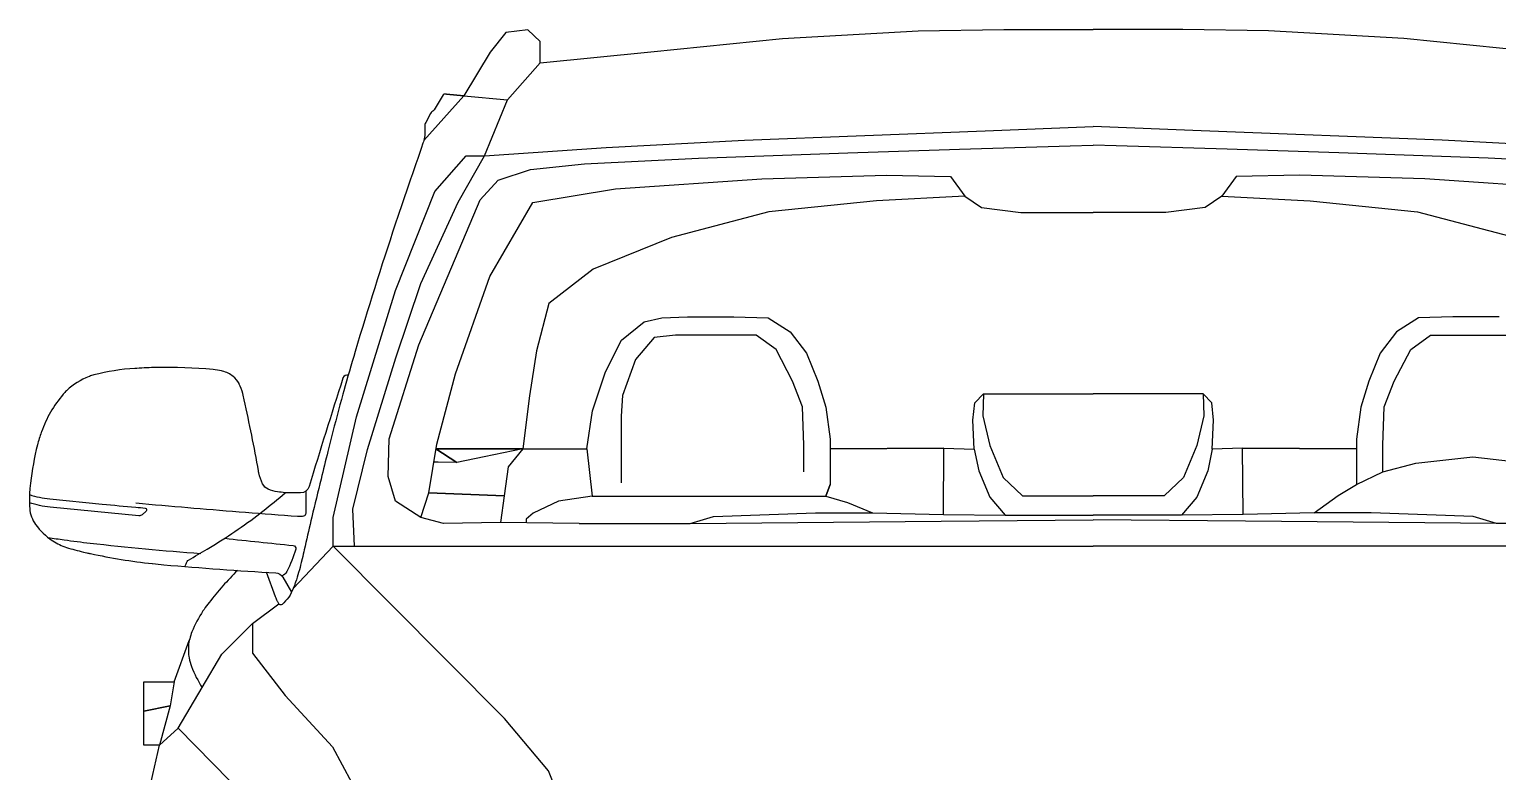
# Model space of a CAD drawing. Header units: millimetres. Extents: x -736 to -723.1, y -2314.2 to -2307.3.
# Drawn here: x -730.475 to -729.025, y -2309.158 to -2308.425 of the extents above; entities that cross this region are included whole.
import ezdxf

# ---------------------------------------------------------------- set-up
doc = ezdxf.new("R2010")
doc.units = ezdxf.units.MM
doc.layers.add('DwgFree.com-Lineas perimetro', color=250, linetype='Continuous')

msp = doc.modelspace()

# ---------------------------------------------------------------- linework, layer by layer
at = {"layer": 'DwgFree.com-Lineas perimetro', "color": 18, "true_color": 0x000000}
for p, q in [((-729.8903, -2308.7322), (-729.868, -2308.7141)), ((-729.868, -2308.7141), (-729.8505, -2308.7099)), ((-729.8505, -2308.7099), (-729.8251, -2308.7089)), ((-729.8251, -2308.7089), (-729.7793, -2308.7089)), ((-729.7793, -2308.7089), (-729.7455, -2308.7099)), ((-729.7455, -2308.7099), (-729.7238, -2308.7239)), ((-729.906, -2308.7633), (-729.8903, -2308.7322)), ((-729.8581, -2308.7294), (-729.8763, -2308.7511)), ((-729.8369, -2308.727), (-729.8581, -2308.7294)), ((-729.7751, -2308.727), (-729.8369, -2308.727)), ((-729.7573, -2308.727), (-729.7751, -2308.727)), ((-729.7377, -2308.7413), (-729.7573, -2308.727)), ((-729.7238, -2308.7239), (-729.7077, -2308.7448)), ((-729.8763, -2308.7511), (-729.8892, -2308.7867)), ((-729.7213, -2308.7724), (-729.7377, -2308.7413)), ((-729.7077, -2308.7448), (-729.6966, -2308.7727)), ((-729.9189, -2308.8017), (-729.906, -2308.7633)), ((-729.7116, -2308.7978), (-729.7213, -2308.7724)), ((-729.6966, -2308.7727), (-729.6885, -2308.7982)), ((-729.8892, -2308.7867), (-729.8906, -2308.8072)), ((-729.9245, -2308.8394), (-729.9189, -2308.8017)), ((-729.8906, -2308.8072), (-729.8906, -2308.855)), ((-729.7102, -2308.8358), (-729.7116, -2308.7978)), ((-729.6885, -2308.7982), (-729.6843, -2308.8299)), ((-729.7102, -2308.862), (-729.7102, -2308.8358)), ((-729.6843, -2308.8299), (-729.6843, -2308.8393)), ((-729.9876, -2308.8393), (-729.9245, -2308.8394)), ((-729.6843, -2308.8393), (-729.6843, -2308.8746)), ((-729.8906, -2308.855), (-729.8906, -2308.873)), ((-729.8226, -2308.9132), (-729.7995, -2308.906)), ((-729.7995, -2308.906), (-729.6987, -2308.9025)), ((-729.6987, -2308.9025), (-729.6425, -2308.9025)), ((-729.9319, -2308.9132), (-729.8226, -2308.9132))]:
    msp.add_line(p, q, dxfattribs=at)
for points in [[(-729.9417, -2309.2095), (-729.9622, -2309.1572), (-730.0056, -2309.1056), (-730.175, -2308.9353), (-730.2143, -2308.9772), (-730.175, -2308.9353), (-730.175, -2308.907), (-730.1517, -2308.8079), (-730.1135, -2308.6829), (-730.0745, -2308.5854), (-730.0435, -2308.5501), (-730.0256, -2308.5501), (-730.0029, -2308.4949), (-729.9704, -2308.4584), (-729.9704, -2308.4372), (-729.9826, -2308.4259), (-730.0045, -2308.4283), (-730.0199, -2308.4478), (-730.0459, -2308.4908), (-730.0631, -2308.4891), (-730.0459, -2308.4908), (-730.0029, -2308.4949)], [(-729.9704, -2308.4584), (-729.8612, -2308.4474), (-729.7312, -2308.4344), (-729.5974, -2308.4266), (-729.5129, -2308.4253), (-729.4245, -2308.4253)], [(-728.8786, -2308.4584), (-728.9878, -2308.4474), (-729.1178, -2308.4344), (-729.2516, -2308.4266), (-729.336, -2308.4253), (-729.4245, -2308.4253)], [(-730.0854, -2308.535), (-730.0459, -2308.4908)], [(-730.0256, -2308.5501), (-729.9054, -2308.542), (-729.7689, -2308.5347), (-729.5311, -2308.5253), (-729.4245, -2308.5211)], [(-728.8234, -2308.5501), (-728.9436, -2308.542), (-729.0801, -2308.5347), (-729.3179, -2308.5253), (-729.4245, -2308.5211)], [(-729.9319, -2308.9132), (-730.0096, -2308.9121), (-730.0661, -2308.9132), (-730.0883, -2308.9071), (-730.1135, -2308.891), (-730.1206, -2308.8668), (-730.1196, -2308.8294), (-730.0903, -2308.7366), (-730.0298, -2308.5934), (-730.0119, -2308.5742), (-729.98, -2308.5636), (-729.9269, -2308.5579), (-729.8143, -2308.5523), (-729.6669, -2308.5473), (-729.5565, -2308.5436), (-729.4472, -2308.5402), (-729.4245, -2308.5395)], [(-728.9171, -2308.9132), (-728.8394, -2308.9121), (-728.7829, -2308.9132), (-728.7607, -2308.9071), (-728.7355, -2308.891), (-728.7284, -2308.8668), (-728.7294, -2308.8294), (-728.7587, -2308.7366), (-728.8192, -2308.5934), (-728.8371, -2308.5742), (-728.869, -2308.5636), (-728.9221, -2308.5579), (-729.0347, -2308.5523), (-729.1821, -2308.5473), (-729.2925, -2308.5436), (-729.4018, -2308.5402), (-729.4245, -2308.5395)], [(-730.175, -2308.9353), (-730.1537, -2308.9353), (-730.1556, -2308.8989), (-730.1411, -2308.8401), (-730.113, -2308.7496), (-730.0885, -2308.6763), (-730.0514, -2308.5957), (-730.0256, -2308.5501)], [(-730.0883, -2308.9071), (-730.0804, -2308.8829), (-730.0726, -2308.8347), (-730.0542, -2308.7654), (-730.0202, -2308.6691), (-729.9777, -2308.5961), (-729.8963, -2308.5827), (-729.7518, -2308.5728), (-729.6285, -2308.5692), (-729.5655, -2308.5706), (-729.5513, -2308.5898), (-729.535, -2308.6011), (-729.4961, -2308.606), (-729.4245, -2308.606)], [(-728.7607, -2308.9071), (-728.7686, -2308.8829), (-728.7763, -2308.8347), (-728.7948, -2308.7654), (-728.8288, -2308.6691), (-728.8713, -2308.5961), (-728.9527, -2308.5827), (-729.0972, -2308.5728), (-729.2205, -2308.5692), (-729.2835, -2308.5706), (-729.2977, -2308.5898), (-729.314, -2308.6011), (-729.3529, -2308.606), (-729.4245, -2308.606)], [(-729.5513, -2308.5898), (-729.6384, -2308.5947), (-729.7447, -2308.6053), (-729.841, -2308.6308), (-729.9182, -2308.662), (-729.9621, -2308.696), (-729.9742, -2308.7427), (-729.9811, -2308.7871), (-729.9876, -2308.8393), (-730.0734, -2308.8393), (-729.9876, -2308.8393), (-730.0021, -2308.8572), (-730.0061, -2308.8856), (-730.0804, -2308.8829), (-730.0061, -2308.8856), (-730.0096, -2308.9121)], [(-729.2977, -2308.5898), (-729.2105, -2308.5947), (-729.1043, -2308.6053), (-729.008, -2308.6308), (-728.9308, -2308.662), (-728.8868, -2308.696), (-728.8748, -2308.7427), (-728.8679, -2308.7871), (-728.8614, -2308.8393), (-728.7756, -2308.8393), (-728.8614, -2308.8393), (-728.8469, -2308.8572), (-728.8429, -2308.8856), (-728.7686, -2308.8829), (-728.8429, -2308.8856), (-728.8394, -2308.9121)], [(-729.0239, -2308.7089), (-729.0696, -2308.7089), (-729.1035, -2308.7099), (-729.1252, -2308.7239), (-729.1413, -2308.7448), (-729.1524, -2308.7727), (-729.1605, -2308.7982), (-729.1646, -2308.8299), (-729.1646, -2308.8393), (-729.1646, -2308.8746), (-729.1388, -2308.862), (-729.106, -2308.8536), (-729.0498, -2308.8474), (-729.0097, -2308.8519)], [(-728.9171, -2308.9132), (-729.0264, -2308.9132), (-729.0495, -2308.906), (-729.1503, -2308.9025), (-729.2065, -2308.9025), (-729.1828, -2308.8854), (-729.1646, -2308.8746), (-729.1388, -2308.862), (-729.1388, -2308.8358), (-729.1374, -2308.7978), (-729.1276, -2308.7724), (-729.1112, -2308.7413), (-729.0917, -2308.727), (-729.0739, -2308.727), (-729.0121, -2308.727)], [(-729.542, -2308.8397), (-729.5433, -2308.8111), (-729.5415, -2308.794), (-729.5328, -2308.7852), (-729.4369, -2308.7852), (-729.4245, -2308.7852)], [(-729.5328, -2308.7852), (-729.5336, -2308.8067), (-729.5266, -2308.8362), (-729.5134, -2308.8678), (-729.4945, -2308.8859), (-729.4245, -2308.8859)], [(-729.307, -2308.8397), (-729.3057, -2308.8111), (-729.3074, -2308.794), (-729.3162, -2308.7852), (-729.4121, -2308.7852), (-729.4245, -2308.7852)], [(-729.3162, -2308.7852), (-729.3154, -2308.8067), (-729.3224, -2308.8362), (-729.3356, -2308.8678), (-729.3545, -2308.8859), (-729.4245, -2308.8859)], [(-729.9876, -2308.8393), (-730.0258, -2308.8471), (-730.0528, -2308.8527), (-730.0734, -2308.8393), (-730.0528, -2308.8527), (-730.0713, -2308.8526), (-730.0755, -2308.8526)], [(-729.9245, -2308.8394), (-729.9193, -2308.886), (-729.9523, -2308.891), (-729.9776, -2308.9029), (-729.9845, -2308.9087), (-729.9845, -2308.9125)], [(-729.5723, -2308.9043), (-729.5719, -2308.8388), (-729.6843, -2308.8393), (-729.5719, -2308.8388), (-729.542, -2308.8397), (-729.5376, -2308.8612), (-729.5266, -2308.8872), (-729.5116, -2308.9048)], [(-729.2767, -2308.9043), (-729.2771, -2308.8388), (-729.1646, -2308.8393), (-729.2771, -2308.8388), (-729.307, -2308.8397), (-729.3114, -2308.8612), (-729.3224, -2308.8872), (-729.3373, -2308.9048)], [(-729.9193, -2308.886), (-729.6886, -2308.886), (-729.6843, -2308.8746), (-729.6886, -2308.886), (-729.6672, -2308.8922), (-729.6425, -2308.9025)], [(-729.8226, -2308.9132), (-729.5746, -2308.9109), (-729.4245, -2308.9096)], [(-729.6425, -2308.9025), (-729.5723, -2308.9043), (-729.5116, -2308.9048), (-729.4245, -2308.9048)], [(-729.2065, -2308.9025), (-729.2767, -2308.9043), (-729.3373, -2308.9048), (-729.4245, -2308.9048)], [(-729.0264, -2308.9132), (-729.2744, -2308.9109), (-729.4245, -2308.9096)], [(-730.1537, -2308.9353), (-729.8413, -2308.9353), (-729.5039, -2308.9353), (-729.4245, -2308.9353)], [(-728.6952, -2308.9353), (-729.0077, -2308.9353), (-729.345, -2308.9353), (-729.4245, -2308.9353)], [(-730.3278, -2309.115), (-730.3043, -2309.0751), (-730.2847, -2309.0419), (-730.2546, -2309.0119), (-730.2286, -2308.9923)], [(-730.2546, -2309.0119), (-730.2546, -2309.0409), (-730.2224, -2309.0828), (-730.1757, -2309.1335), (-730.1564, -2309.169), (-730.1564, -2309.1827)], [(-730.3319, -2309.0695), (-730.3169, -2309.0284)], [(-730.3631, -2309.4044), (-730.3646, -2309.2131), (-730.3528, -2309.1609), (-730.3463, -2309.1319), (-730.3619, -2309.1319), (-730.3619, -2309.0982), (-730.3619, -2309.0695), (-730.3319, -2309.0695), (-730.3358, -2309.093), (-730.3619, -2309.0982), (-730.3358, -2309.093), (-730.3463, -2309.1319), (-730.3278, -2309.115), (-730.2599, -2309.1846)]]:
    msp.add_lwpolyline(points, dxfattribs=at)
for points in [[(-730.0631, -2308.4891), (-730.0646, -2308.4891, 0.260625), (-730.0662, -2308.4899), (-730.0753, -2308.5047, -0.106299), (-730.0765, -2308.5059), (-730.0775, -2308.5066, 0.125273), (-730.0789, -2308.5082), (-730.0835, -2308.5172, 0.119588), (-730.0845, -2308.5212), (-730.0845, -2308.5284, -0.071053), (-730.0854, -2308.535, -0.010854), (-730.0863, -2308.5377, -0.001951), (-730.1002, -2308.5781, 0.003488), (-730.1107, -2308.6091), (-730.1136, -2308.6177, 0.007894), (-730.1532, -2308.7434, 0.00429), (-730.1644, -2308.7821), (-730.1653, -2308.7853, 0.005962), (-730.1765, -2308.8274), (-730.1801, -2308.8419, 0.002507), (-730.1869, -2308.8692, 0.000829), (-730.196, -2308.9067), (-730.1969, -2308.9104, 0.003937), (-730.2034, -2308.9389, -0.003227), (-730.2055, -2308.9478), (-730.2064, -2308.9516, -0.024881), (-730.212, -2308.971, -0.008257), (-730.2132, -2308.9743), (-730.2143, -2308.9772, -0.124599), (-730.2253, -2308.9929, -0.465594), (-730.2286, -2308.9923, -0.025072), (-730.2299, -2308.9899, -0.020713), (-730.2317, -2308.9856), (-730.2408, -2308.9612)], [(-730.1599, -2308.7665, 0.321013), (-730.1652, -2308.7693, 0.037959), (-730.1653, -2308.7697, 0.003674), (-730.1987, -2308.8767, -0.330359), (-730.2071, -2308.8829), (-730.2155, -2308.8829, -0.040806), (-730.2297, -2308.8818, -0.055708), (-730.2389, -2308.8792, -0.18707), (-730.2445, -2308.8739, -0.056059), (-730.2483, -2308.8631, -0.011569), (-730.2486, -2308.8612, 0.011811), (-730.2628, -2308.791, 0.002209), (-730.2642, -2308.7849), (-730.2642, -2308.7847, 0.056704), (-730.2676, -2308.7754), (-730.2677, -2308.775, 0.11333), (-730.2736, -2308.7679, 0.103589), (-730.2841, -2308.7627), (-730.285, -2308.7625, 0.040993), (-730.2935, -2308.761, 0.025305), (-730.3494, -2308.7591, 0.01097), (-730.3687, -2308.7599), (-730.3706, -2308.76, 0.04829), (-730.4111, -2308.7664, 0.028984), (-730.4156, -2308.7678), (-730.4159, -2308.7679, 0.096613), (-730.4379, -2308.7818), (-730.4381, -2308.782, 0.029628), (-730.4415, -2308.7855, 0.08818), (-730.4629, -2308.8227), (-730.463, -2308.8231, 0.024889), (-730.4668, -2308.8354, 0.033634), (-730.4736, -2308.8731), (-730.4742, -2308.8784, 0.00576), (-730.4744, -2308.8799, 0.041287), (-730.4745, -2308.8981, 0.139925), (-730.4686, -2308.9142, 0.08736), (-730.4522, -2308.9298), (-730.4516, -2308.9302, 0.071405), (-730.4381, -2308.9367, 0.020241), (-730.4215, -2308.9412), (-730.4181, -2308.942, 0.003589), (-730.4144, -2308.9428, 0.024499), (-730.3535, -2308.9527), (-730.3531, -2308.9527, 0.006364), (-730.342, -2308.9538, 0.007375), (-730.2316, -2308.9618, -0.250912), (-730.2245, -2308.9661), (-730.2159, -2308.9808)], [(-730.3697, -2308.8927, 0.003222), (-730.3183, -2308.8973), (-730.3126, -2308.8978, 0.002676), (-730.21, -2308.9059, 0.077147), (-730.2037, -2308.9054, 0.347094), (-730.2017, -2308.9028), (-730.2017, -2308.8811)], [(-730.4747, -2308.8845, 0.054153), (-730.4546, -2308.8888), (-730.4029, -2308.8939, 0.002215), (-730.3697, -2308.897, 0.001207), (-730.3606, -2308.8978, -0.659909), (-730.3596, -2308.901), (-730.3635, -2308.9045, -0.208453), (-730.3666, -2308.9055), (-730.4544, -2308.8969, -0.051257), (-730.4748, -2308.8927)], [(-730.3209, -2308.9556, -0.063346), (-730.3191, -2308.9505, -0.14822), (-730.3176, -2308.9491, 0.009338), (-730.2992, -2308.9383), (-730.2942, -2308.9353, 0.028717), (-730.2442, -2308.9008, 0.012646), (-730.2222, -2308.8827)], [(-730.4563, -2308.9269, 0.000023), (-730.4404, -2308.9292, 0.007273), (-730.4149, -2308.9324, 0.010487), (-730.3056, -2308.9426)], [(-730.2819, -2308.9276, 0.004507), (-730.2144, -2308.9347, -0.471819), (-730.2119, -2308.9385, -0.041757), (-730.2206, -2308.9606, -0.213556), (-730.2255, -2308.9647)], [(-730.2693, -2308.9594, 0.032077), (-730.2974, -2308.991, 0.01836), (-730.3024, -2308.9979), (-730.3034, -2308.9994, 0.050283), (-730.3143, -2309.02, 0.042136), (-730.3165, -2309.027), (-730.3169, -2309.0284, 0.096633), (-730.3173, -2309.0442), (-730.3171, -2309.0456, 0.05136), (-730.3147, -2309.0543, 0.046598), (-730.3043, -2309.0751)]]:
    msp.add_lwpolyline(points, format="xyb", dxfattribs=at)

doc.saveas('drawing.dxf')
